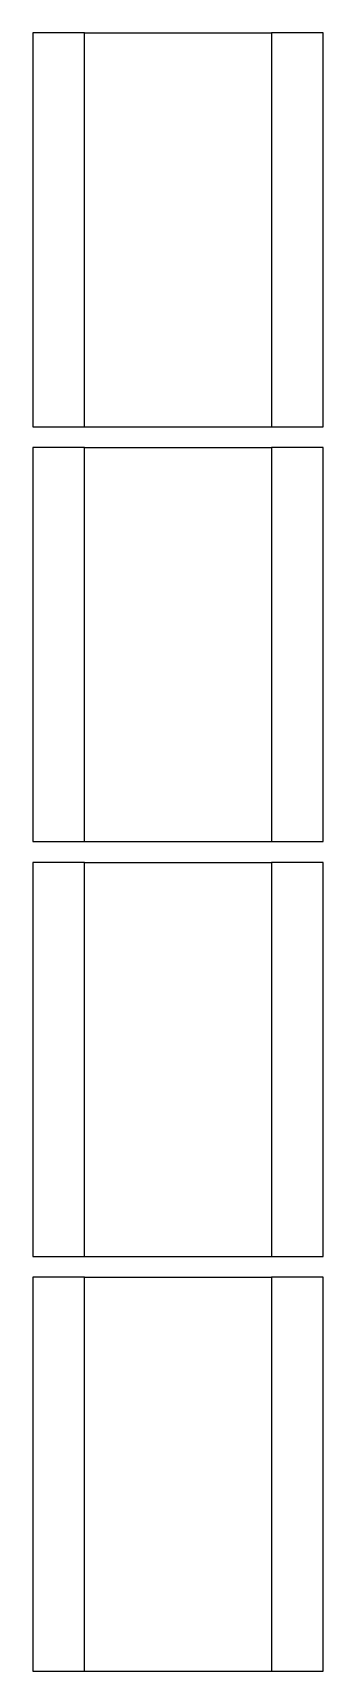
# Model space of a CAD drawing. Extents: x 0 to 119, y 0 to 84.
# Drawn here: x 37.461 to 38.021, y 35.095 to 38.255 of the extents above; entities that cross this region are included whole.
import ezdxf

# ---------------------------------------------------------------- set-up
doc = ezdxf.new("R2010")
doc.units = 0
doc.header["$MEASUREMENT"] = 0
doc.layers.add('10', color=252, linetype='CONTINUOUS')

msp = doc.modelspace()

# ---------------------------------------------------------------- linework, layer by layer
at = {"layer": '10', "color": 252, "linetype": 'Continuous'}
for p, q in [((37.560553, 38.255251), (37.920553, 38.255251)), ((37.560553, 37.495251), (37.920553, 37.495251)), ((37.560553, 37.455251), (37.920553, 37.455251)), ((37.560553, 36.695251), (37.920553, 36.695251)), ((37.560553, 36.655251), (37.920553, 36.655251)), ((37.560553, 35.895251), (37.920553, 35.895251)), ((37.560553, 35.855251), (37.920553, 35.855251)), ((37.560553, 35.095251), (37.920553, 35.095251))]:
    msp.add_line(p, q, dxfattribs=at)
for points in [[(37.460553, 37.495251), (37.560553, 37.495251), (37.560553, 38.255251), (37.460553, 38.255251), (37.460553, 37.495251)], [(37.920553, 37.495251), (38.020553, 37.495251), (38.020553, 38.255251), (37.920553, 38.255251), (37.920553, 37.495251)], [(37.460553, 36.695251), (37.560553, 36.695251), (37.560553, 37.455251), (37.460553, 37.455251), (37.460553, 36.695251)], [(37.920553, 36.695251), (38.020553, 36.695251), (38.020553, 37.455251), (37.920553, 37.455251), (37.920553, 36.695251)], [(37.460553, 35.895251), (37.560553, 35.895251), (37.560553, 36.655251), (37.460553, 36.655251), (37.460553, 35.895251)], [(37.920553, 35.895251), (38.020553, 35.895251), (38.020553, 36.655251), (37.920553, 36.655251), (37.920553, 35.895251)], [(37.460553, 35.095251), (37.560553, 35.095251), (37.560553, 35.855251), (37.460553, 35.855251), (37.460553, 35.095251)], [(37.920553, 35.095251), (38.020553, 35.095251), (38.020553, 35.855251), (37.920553, 35.855251), (37.920553, 35.095251)]]:
    msp.add_lwpolyline(points, dxfattribs=at)

doc.saveas('drawing.dxf')
